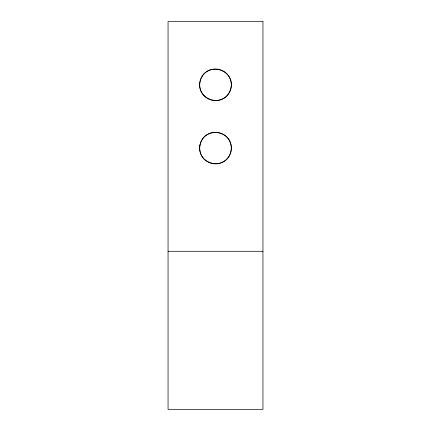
<?xml version="1.0" encoding="UTF-8"?>
<svg xmlns="http://www.w3.org/2000/svg" width="431" height="431" viewBox="0 0 431 431"><rect width="100%" height="100%" fill="white"/><g stroke="black" fill="none" stroke-linecap="round" stroke-linejoin="round"><path stroke-width="0.65" d="M168.052 251.284L262.948 251.284M199.865 145.683C196.978 166.14 227.762 170.865 231.135 150.478C234.022 130.022 203.238 125.302 199.865 145.683M200.221 80.721C195.108 100.741 225.197 108.801 230.779 88.91C235.892 68.895 205.802 60.83 200.221 80.721M262.948 21.55L168.052 21.55L168.052 409.45L262.948 409.45L262.948 21.55M205.609 160.424A15.818 15.818 0 0 0 231.135 150.478A15.818 15.818 0 0 0 209.757 133.346A15.818 15.818 0 0 0 205.609 160.424M204.316 96A15.818 15.818 0 0 0 230.779 88.91A15.818 15.818 0 0 0 211.405 69.536A15.818 15.818 0 0 0 204.316 96"/></g></svg>
